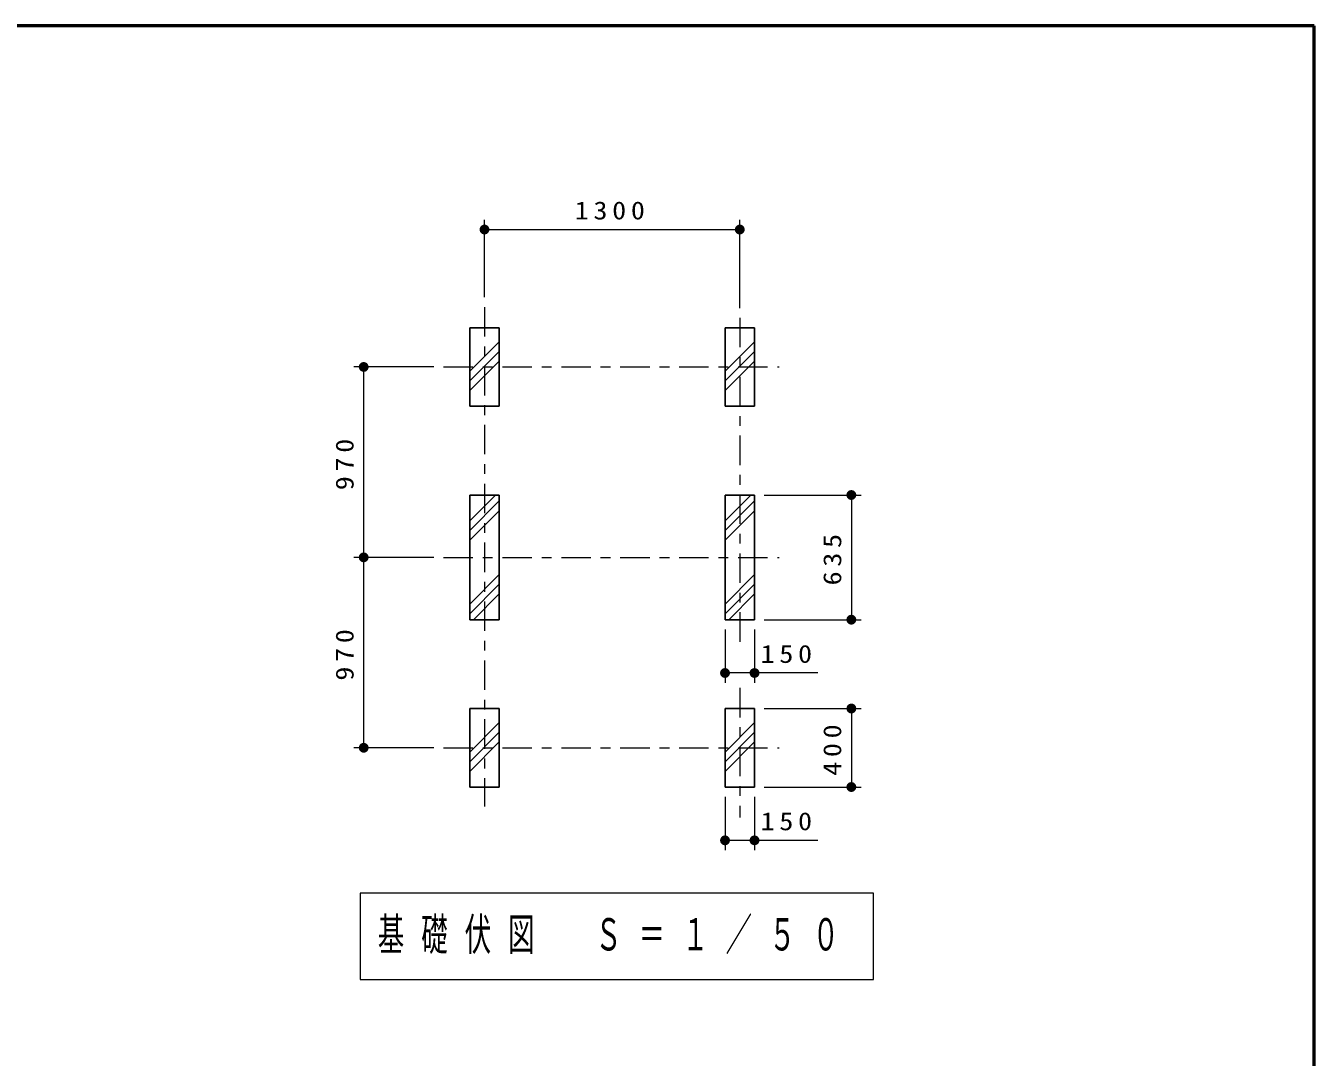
# Model space of a CAD drawing. Units: millimetres on the paper, with parts at other scales. Extents: x -365 to 10, y -38 to 257.
# Drawn here: x -131.2 to 0, y 151.9 to 257 of the extents above; entities that cross this region are included whole.
import ezdxf

# ---------------------------------------------------------------- set-up
doc = ezdxf.new("R2010")
doc.units = ezdxf.units.MM
doc.linetypes.add('USER2', pattern=[6, 3, -1, 1, -1])
doc.layers.add('LY_1', color=7, linetype='Continuous', lineweight=25)
doc.layers.add('LY_2', color=7, linetype='Continuous', lineweight=13)
doc.styles.add('ＭＳ ゴシック', font='')
doc.styles.get('ＭＳ ゴシック').set_extended_font_data('MS Gothic')

# ---------------------------------------------------------------- blocks, each defined once
blk = doc.blocks.new('filled_dot')
at = {"color": 0, "linetype": 'Continuous', "lineweight": -2, "const_width": 1.25}
blk.add_lwpolyline([(-0.625, 0, 1), (0.625, 0, 1)], format="xyb", close=True, dxfattribs=at)

msp = doc.modelspace()

# ---------------------------------------------------------------- linework, layer by layer
at = {"layer": 'LY_1', "lineweight": 13}
for p, q in [((-84.504, 229.338), (-84.504, 237.238)), ((-84.504, 236.238), (-58.504, 236.238)), ((-58.504, 228.238), (-58.504, 237.238)), ((-83.004, 224.806), (-86.004, 221.806)), ((-57.004, 224.806), (-60.004, 221.806)), ((-83.004, 223.817), (-86.004, 220.817)), ((-57.004, 223.817), (-60.004, 220.817)), ((-89.676, 222.238), (-97.804, 222.238)), ((-96.804, 202.837), (-96.804, 222.238)), ((-83.004, 222.827), (-86.004, 219.827)), ((-57.004, 222.827), (-60.004, 219.827)), ((-86.004, 206.571), (-83.387, 209.188)), ((-60.004, 206.571), (-57.387, 209.188)), ((-56.004, 209.188), (-46.14, 209.188)), ((-47.14, 209.188), (-47.14, 196.488)), ((-86.004, 205.581), (-83.004, 208.58)), ((-86.004, 204.591), (-83.004, 207.591)), ((-60.004, 205.581), (-57.004, 208.581)), ((-60.004, 204.591), (-57.004, 207.591)), ((-89.676, 202.837), (-97.804, 202.837)), ((-96.804, 183.438), (-96.804, 202.837)), ((-86.004, 198.085), (-83.004, 201.085)), ((-60.004, 198.085), (-57.004, 201.085)), ((-86.004, 197.095), (-83.004, 200.095)), ((-60.004, 197.095), (-57.004, 200.095)), ((-85.621, 196.488), (-83.004, 199.105)), ((-59.621, 196.488), (-57.004, 199.105)), ((-56.004, 196.488), (-46.14, 196.488)), ((-60.004, 195.488), (-60.004, 190.056)), ((-57.004, 195.488), (-57.004, 190.056)), ((-50.558, 191.056), (-60.004, 191.056)), ((-56.004, 187.438), (-46.14, 187.438)), ((-47.14, 187.438), (-47.14, 179.438)), ((-83.004, 186.006), (-86.004, 183.006)), ((-57.004, 186.006), (-60.004, 183.006)), ((-83.004, 185.017), (-86.004, 182.017)), ((-83.004, 184.027), (-86.004, 181.027)), ((-57.004, 185.017), (-60.004, 182.017)), ((-57.004, 184.027), (-60.004, 181.027)), ((-89.676, 183.438), (-97.804, 183.438)), ((-56.004, 179.438), (-46.14, 179.438)), ((-60.004, 178.438), (-60.004, 173.005)), ((-57.004, 178.438), (-57.004, 173.005)), ((-50.558, 174.005), (-60.004, 174.005)), ((-97.172, 168.64), (-97.172, 159.84)), ((-44.872, 168.64), (-97.172, 168.64)), ((-44.872, 159.84), (-44.872, 168.64)), ((-97.172, 159.84), (-44.872, 159.84))]:
    msp.add_line(p, q, dxfattribs=at)
at = {"layer": 'LY_1', "linetype": 'USER2', "lineweight": 13}
for p, q in [((-84.504, 228.338), (-84.504, 177.438)), ((-58.504, 227.238), (-58.504, 193.557)), ((-88.676, 222.238), (-54.502, 222.238)), ((-88.676, 202.837), (-54.502, 202.837)), ((-58.504, 189.528), (-58.504, 176.338)), ((-88.676, 183.438), (-54.502, 183.438))]:
    msp.add_line(p, q, dxfattribs=at)
at = {"layer": 'LY_1'}
for p, q in [((-83.004, 226.238), (-86.004, 226.238)), ((-86.004, 226.238), (-86.004, 218.238)), ((-83.004, 226.238), (-83.004, 218.238)), ((-57.004, 226.238), (-60.004, 226.238)), ((-60.004, 226.238), (-60.004, 218.238)), ((-57.004, 226.238), (-57.004, 218.238)), ((-83.004, 218.238), (-86.004, 218.238)), ((-57.004, 218.238), (-60.004, 218.238)), ((-86.004, 209.188), (-83.004, 209.188)), ((-86.004, 209.188), (-86.004, 196.488)), ((-83.004, 209.188), (-83.004, 196.488)), ((-60.004, 209.188), (-60.004, 196.488)), ((-60.004, 209.188), (-57.004, 209.188)), ((-57.004, 209.188), (-57.004, 196.488)), ((-86.004, 196.488), (-83.004, 196.488)), ((-60.004, 196.488), (-57.004, 196.488)), ((-83.004, 187.438), (-86.004, 187.438)), ((-86.004, 187.438), (-86.004, 179.438)), ((-83.004, 187.438), (-83.004, 179.438)), ((-57.004, 187.438), (-60.004, 187.438)), ((-60.004, 187.438), (-60.004, 179.438)), ((-57.004, 187.438), (-57.004, 179.438)), ((-83.004, 179.438), (-86.004, 179.438)), ((-57.004, 179.438), (-60.004, 179.438))]:
    msp.add_line(p, q, dxfattribs=at)
at = {"layer": 'LY_2', "lineweight": 50}
for p, q in [((0, 257), (-365, 257)), ((0, 0), (0, 257))]:
    msp.add_line(p, q, dxfattribs=at)

# ---------------------------------------------------------------- block references
at = {"layer": 'LY_1', "lineweight": 13, "xscale": 0.4, "yscale": 0.4}
for p in [(-84.504, 236.238), (-60.004, 191.056), (-60.004, 174.005)]:
    msp.add_blockref('filled_dot', p, dxfattribs=at)
for p, rotation in [((-58.504, 236.238), 180), ((-96.804, 222.238), 270), ((-47.14, 209.188), 270), ((-96.804, 202.837), 90), ((-96.804, 202.837), 270), ((-47.14, 196.488), 90), ((-57.004, 191.056), 180), ((-47.14, 187.438), 270), ((-96.804, 183.438), 90), ((-47.14, 179.438), 90), ((-57.004, 174.005), 180)]:
    msp.add_blockref('filled_dot', p, dxfattribs=dict(at, rotation=rotation))

# ---------------------------------------------------------------- texts
at = {"layer": 'LY_1', "style": 'ＭＳ ゴシック'}
for s, insert, char_height, attachment_point in [('\\T1.33;\\W1.15;1300', (-71.504, 237.238), 1.833, 8), ('\\T1.33;\\W1.15;150', (-53.526, 192.056), 1.833, 8), ('\\T1.33;\\W1.15;150', (-53.526, 175.005), 1.833, 8), ('\\T1.64;\\W0.6;基礎伏図\u3000Ｓ＝１／５０', (-71.022, 164.24), 3.299, 5)]:
    msp.add_mtext(s, dxfattribs=dict(at, insert=insert, char_height=char_height, attachment_point=attachment_point))
at = {"layer": 'LY_1', "char_height": 1.833, "attachment_point": 8, "rotation": 90, "style": 'ＭＳ ゴシック'}
for s, insert in [('\\T1.33;\\W1.15;970', (-97.804, 212.538)), ('\\T1.33;\\W1.15;635', (-48.14, 202.838)), ('\\T1.33;\\W1.15;970', (-97.804, 193.138)), ('\\T1.33;\\W1.15;400', (-48.14, 183.438))]:
    msp.add_mtext(s, dxfattribs=dict(at, insert=insert))

doc.saveas('drawing.dxf')
